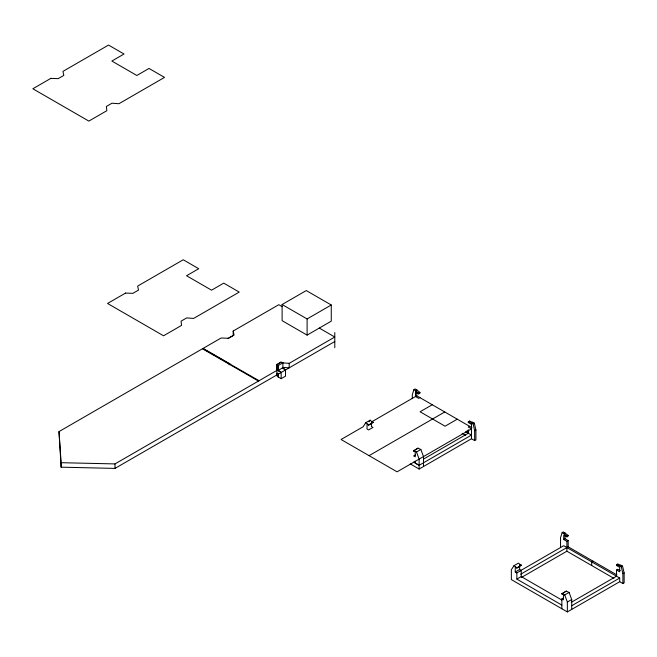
<?xml version="1.0" encoding="UTF-8"?>
<svg xmlns="http://www.w3.org/2000/svg" width="657" height="657" viewBox="0 0 657 657"><rect width="100%" height="100%" fill="white"/><g stroke="black" fill="none" stroke-linecap="round" stroke-linejoin="round"><path stroke-width="0.99" d="M410.297 463.941L419.125 469.049L419.125 459.095L416.489 451.991L413.623 450.702L415.216 451.991L415.216 456.837L413.623 455.917L415.372 454.907M423.494 466.527L423.502 456.574L420.858 449.47L418 448.181L413.623 451.072M415.487 392.057L418.665 393.896L419.938 393.157L419.938 392.426L416.76 389.856L415.142 388.952L413.894 389.675L412.309 394.701L412.309 398.651M616.915 574.949L568.165 546.805L568.165 540.596L566.892 541.335L563.714 539.496L563.714 535.02L566.892 536.851L568.165 536.12L568.165 535.389L563.369 531.915L562.121 532.63L560.536 537.664L560.536 547.536M371.41 422.623L371.41 426.5L373.004 427.42L368.626 429.941L367.041 429.021L367.041 424.176L368.626 425.095L373.004 422.574L370.137 420.184L365.768 422.706L363.132 426.763L341.073 439.5L397.074 471.825L471.48 428.865L468.301 427.034L469.574 426.294M369.086 421.81L370.137 420.184M561.809 600.013L521.231 576.583L521.231 570.375L516.854 572.904L515.269 571.984L515.269 567.139L516.854 568.059L521.231 565.168L518.365 563.148L513.996 565.669L511.351 569.726L511.351 579.605L567.352 611.93L619.707 581.708L622.893 583.539L624.15 582.816L624.134 572.945L622.54 566.079L617.802 564.043L616.529 564.782L616.529 565.513L619.707 567.352L619.707 571.828L616.529 569.989L616.529 576.197L571.212 602.362M334.783 341.509L115 468.4L61.117 467.176L58.999 431.592L221.105 338.002L228.431 338.281L234.081 335.029L233.186 331.021L278.79 304.7L282.231 306.688M282.108 304.52L306.277 290.566L331.268 304.996L331.268 321.158L307.106 335.111L282.108 320.682L282.108 304.52L307.106 318.949L331.268 304.996M228.012 338.495L233.186 335.505L233.186 331.021M228.956 364.783L230.229 364.052L203.103 348.391M278.519 366.097L276.605 364.627L280.982 362.106L282.888 362.836L282.888 368.421M276.605 364.996L280.982 362.106M276.605 364.627L278.519 365.366L282.888 362.836M58.999 431.592L61.117 462.7L115 463.916L277.246 370.211L277.246 365.366M282.255 362.836L289.187 363.354L334.783 337.025L319.286 328.081M281.155 378.678L285.524 376.149L285.524 369.948L282.888 367.69L278.519 370.211L281.155 372.47L281.155 378.678L277.246 376.42L277.246 373.759M416.76 389.856L415.487 390.587L413.894 389.675M418.665 393.896L418.665 393.157L419.938 392.426M371.944 421.679L416.76 395.801L471.956 427.674M368.626 425.095L373.16 422.114M419.938 397.641L418.665 398.372L415.487 396.541L415.487 390.587L418.665 393.157M432.257 404.753L420.078 411.783L445.076 426.212L457.256 419.182M369.078 455.662L444.756 411.972M413.623 450.702L418.156 448.09M471.48 424.389L468.301 422.55L468.301 421.819L469.574 421.08L474.313 423.116L475.906 429.982L475.906 439.862L474.666 440.584L471.48 438.745L471.48 422.919L472.753 422.188M416.489 451.991L420.858 449.47M468.301 422.55L469.574 421.819L469.574 421.08M468.301 421.819L473.073 423.839L474.313 423.116M423.872 458.89L468.301 433.234L468.301 429.694M474.666 440.584L474.666 430.705L475.906 429.982M413.623 462.126L419.125 465.304L471.48 435.074L465.641 431.698M419.125 469.049L471.48 438.745M562.121 532.63L563.714 533.55L564.987 532.819M566.892 536.851L566.892 536.12L568.165 535.389M563.714 539.496L564.987 538.765L568.165 540.596M516.854 568.059L521.387 565.069M515.269 571.984L519.638 569.463L521.231 570.375M520.172 570.843L563.714 545.704L619.707 578.037L619.707 581.708M520.681 574.218L568.165 546.805M516.854 572.904L516.854 579.104L521.231 576.583M521.576 577.38L566.892 551.215L613.868 578.332M592.984 561.135L591.711 561.866L591.711 565.537M561.85 608.76L561.85 598.88L563.443 599.8L563.443 594.955L561.85 593.665L566.383 591.054M561.85 594.035L566.227 591.144L569.085 592.425L571.721 599.529L571.721 609.409M561.85 593.665L564.716 594.955L569.085 592.425M561.85 598.88L563.599 597.87M616.529 564.782L619.707 565.882L620.98 565.143M619.707 565.882L621.3 566.794L622.54 566.079M616.529 569.989L617.802 569.258L620.183 570.637M567.352 611.93L567.352 602.058L571.721 599.529M622.893 583.539L622.893 573.668L624.134 572.945M571.721 605.738L619.707 578.037M283.241 367.394L289.187 367.83L289.187 363.354M259.104 380.723L202.791 348.571M466.913 430.967L468.687 431.994M462.101 433.324L465.641 435.377M283.767 368.93L285.524 369.948M276.605 365.366L277.246 365.727M371.41 421.654L373.004 422.574M277.246 370.211L281.155 372.47M202.471 348.76L258.464 381.085M519.638 564.609L521.231 565.529M516.854 579.104L561.85 605.089M419.125 465.378L415.216 463.045L415.216 461.271M365.768 422.706L368.626 424.726M513.996 565.669L516.854 567.689M563.714 533.55L566.892 536.12M564.716 594.955L567.352 602.058M621.3 566.794L622.893 573.668M473.073 423.839L474.666 430.705M276.901 373.119L277.098 374.81L276.605 366.097L276.605 368.782M617.802 564.043L617.802 564.782M566.892 541.335L566.892 551.215M564.987 535.184L564.987 538.765M519.638 565.578L519.638 569.463M416.76 392.221L416.76 395.801M334.783 332.549L334.783 347.709M307.106 318.949L307.106 335.111M278.519 365.366L278.519 370.942M278.519 373.603L278.519 377.151M115 463.916L115 468.4M61.117 462.7L61.117 467.176M50.852 78.372L32.85 88.761L88.851 121.093L106.845 110.696L106.352 106.467L111.994 103.206L118.925 103.724L164.529 77.395L149.024 68.443L136.845 75.481L111.854 61.052L124.033 54.014L108.528 45.07L62.932 71.391L63.819 75.399L58.177 78.651L50.852 78.372M125.553 293.071L107.551 303.46L163.552 335.793L181.554 325.396L181.061 321.166L186.703 317.906L193.634 318.423L239.23 292.094L223.733 283.142L211.554 290.18L186.555 275.743L198.734 268.713L183.237 259.77L137.633 286.091L138.528 290.098L132.878 293.351L125.553 293.071"/></g></svg>
